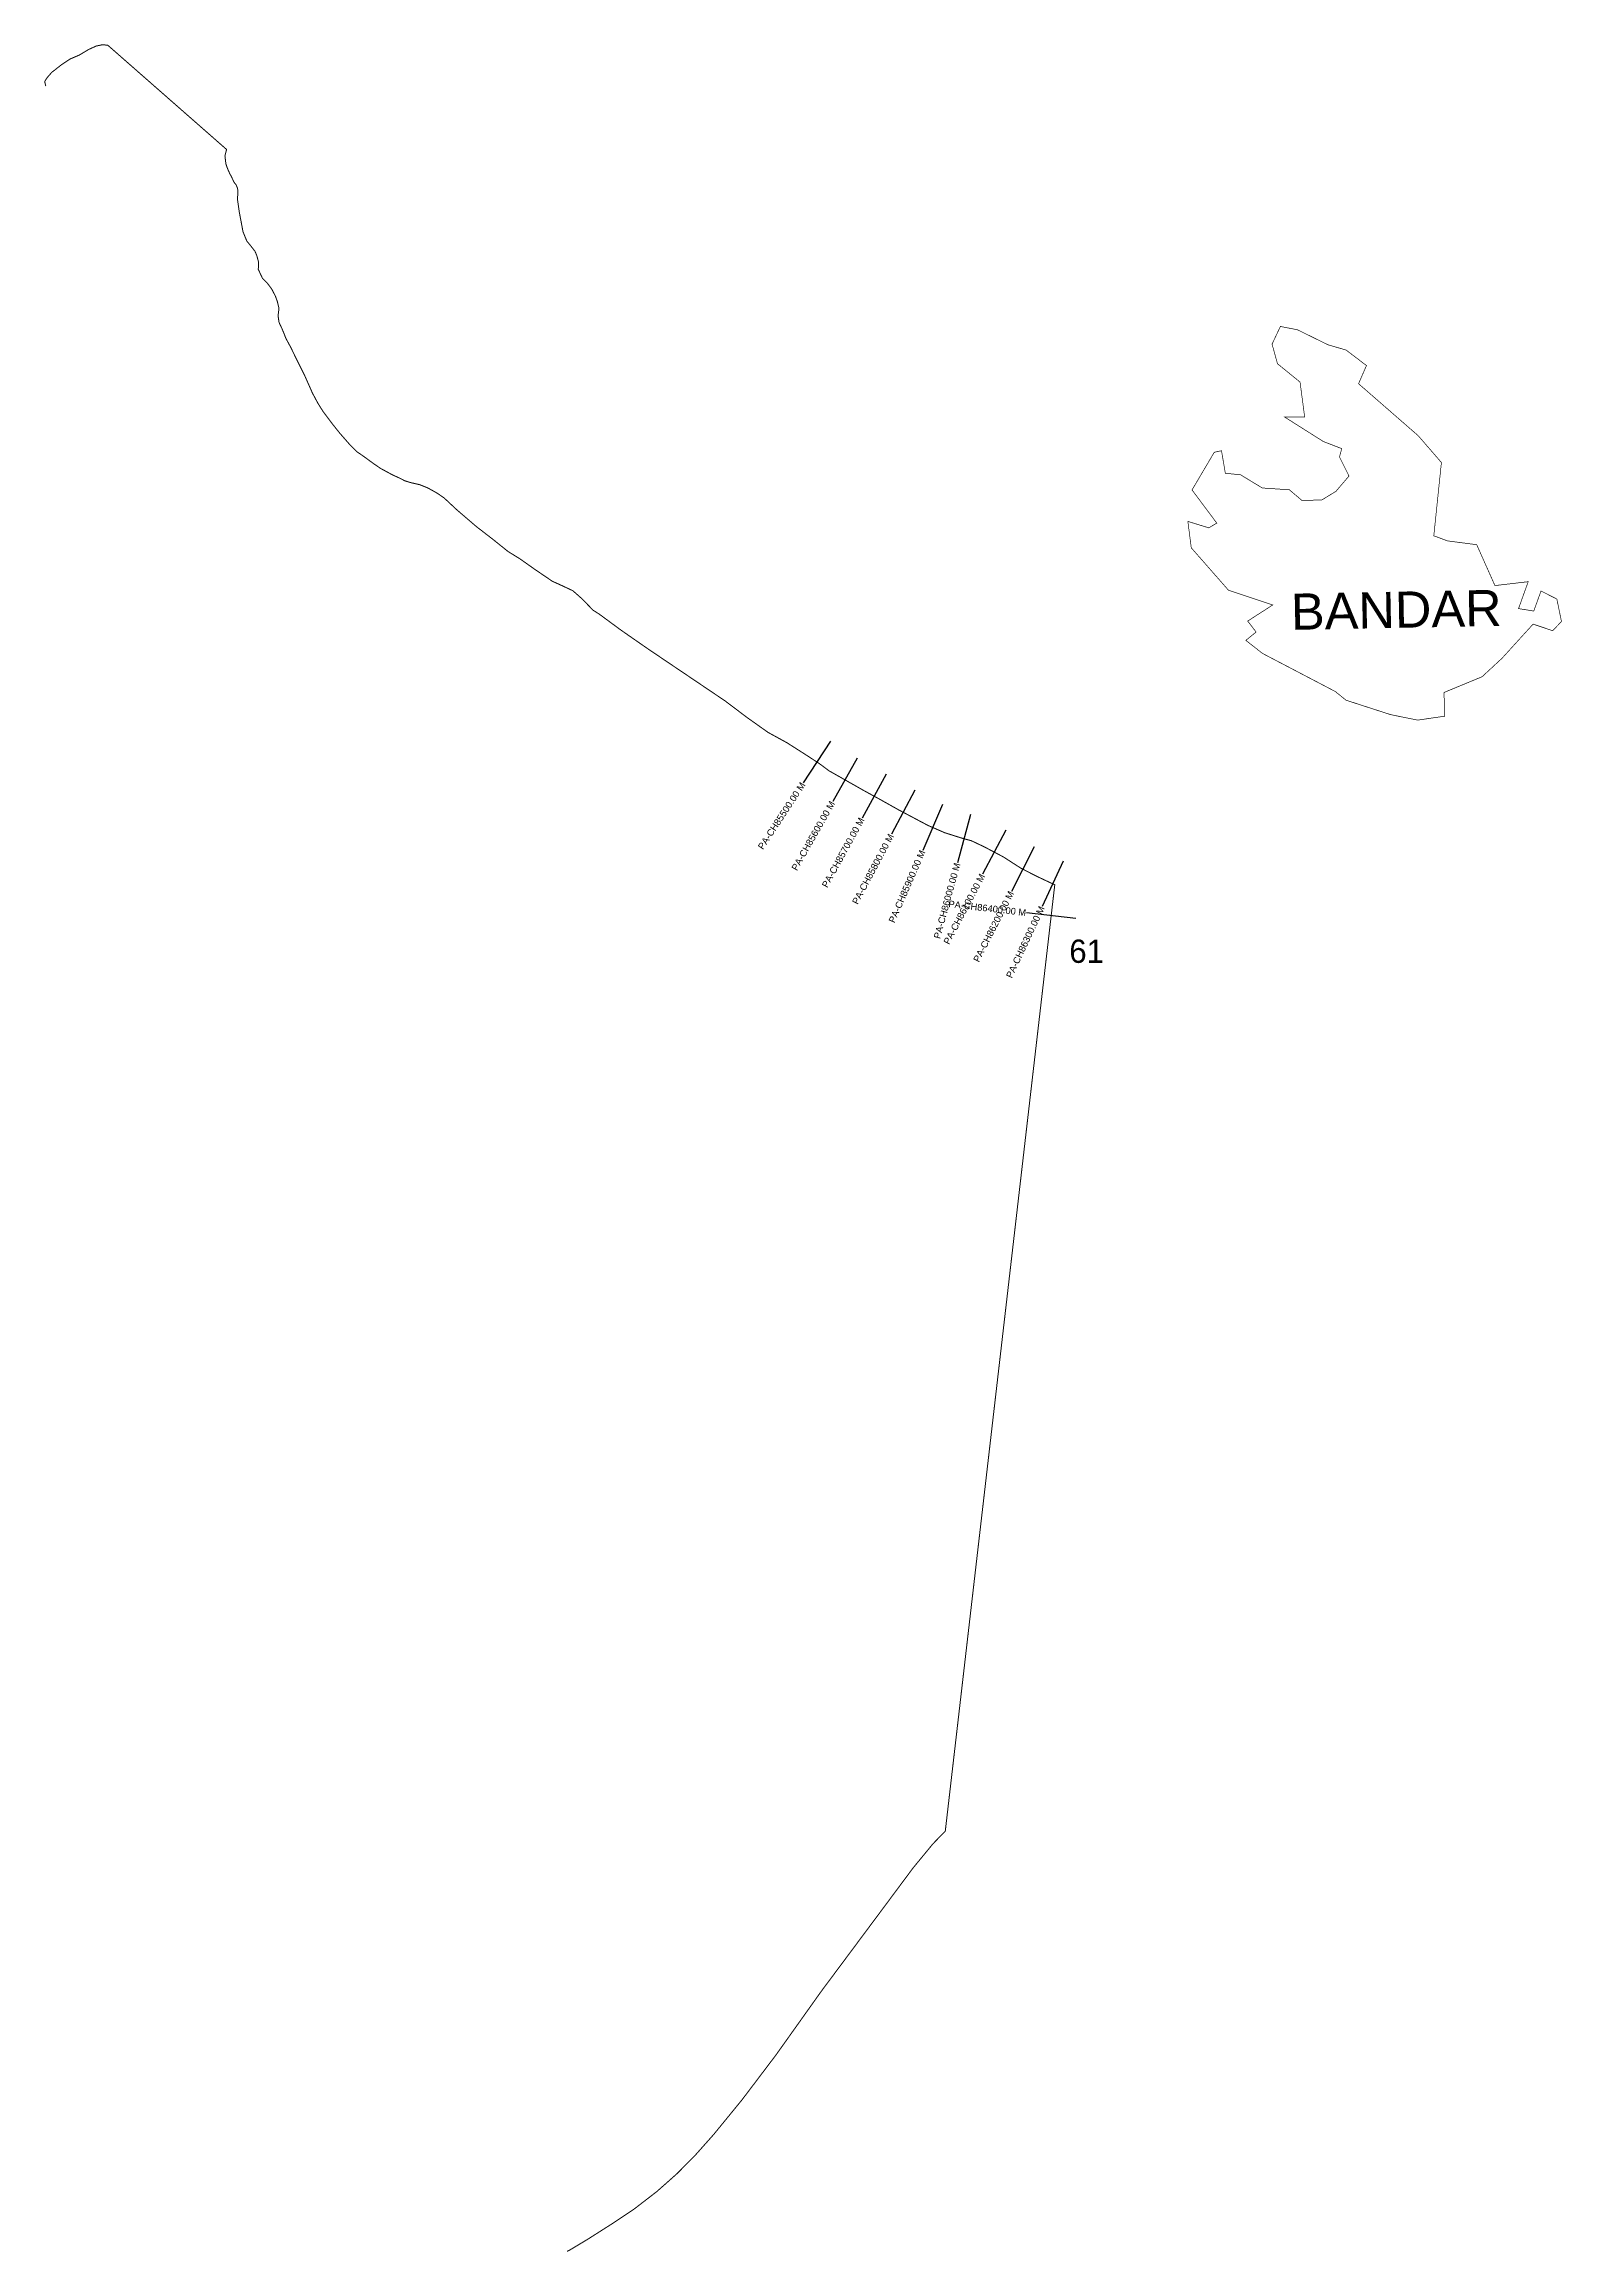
# Model space of a CAD drawing. Header units: metres. Extents: x 262043 to 266604, y 2154153 to 2160788.
import ezdxf
from ezdxf.enums import TextEntityAlignment as Align

# ---------------------------------------------------------------- set-up
doc = ezdxf.new("R2010")
doc.units = ezdxf.units.M
doc.header["$MEASUREMENT"] = 0
for name, color, linetype in [('CS', 134, 'Continuous'), ('CSMark', 6, 'Continuous'), ('NATURALLY PROTECTED', 3, 'Continuous'), ('VILLAGE NAME', 250, 'Continuous')]:
    doc.layers.add(name, color=color, linetype=linetype)
doc.styles.add('DynamicDimensions', font='arial.ttf')

msp = doc.modelspace()

# ---------------------------------------------------------------- linework, layer by layer
at = {"color": 6, "const_width": 2}
msp.add_lwpolyline([(265654.4, 2158996.1), (265685.3, 2159021.1), (265659.9, 2159054), (265735.1, 2159102.4), (265602.2, 2159146.8), (265490.4, 2159274.2), (265480.2, 2159353.6), (265543.1, 2159334.2), (265567, 2159348.5), (265492.7, 2159448.2), (265559.5, 2159561.3), (265581.3, 2159566.1), (265592.7, 2159498.3), (265638.6, 2159493.6), (265703.9, 2159454), (265785.2, 2159448.6), (265823, 2159416.5), (265882.8, 2159418.1), (265925.1, 2159443.9), (265964.3, 2159489.9), (265935.9, 2159547.3), (265942.4, 2159572.4), (265887, 2159593.8), (265771.2, 2159667.1), (265831.2, 2159667.1), (265817.3, 2159772.3), (265749.4, 2159827.5), (265733.2, 2159886.4), (265758.2, 2159939.4), (265809.2, 2159929.6), (265901.7, 2159884.2), (265955.4, 2159868.7), (266016.9, 2159822), (265993.1, 2159767.4), (266172.5, 2159611), (266242.1, 2159530.6), (266219.2, 2159310.3), (266260.4, 2159295), (266348.2, 2159283.6), (266402.9, 2159160.7), (266502.9, 2159172.4), (266473.9, 2159091.6), (266519.6, 2159084.1), (266541.4, 2159144.5), (266589, 2159120.2), (266602.9, 2159052.7), (266576.4, 2159025.1), (266517.6, 2159044.9), (266424.4, 2158942.4), (266364.4, 2158886.8), (266249.8, 2158839.4), (266252.3, 2158768.2), (266170.6, 2158756.4), (266089.3, 2158772.9), (265955.3, 2158816.3), (265923.5, 2158842.2), (265704.5, 2158956.8), (265654.4, 2158996.1)], dxfattribs=at)
at = {"layer": 'CS'}
for p, q in [((264406.7, 2158693.1), (264324.4, 2158567.7)), ((264486.8, 2158642.1), (264412.8, 2158511.6)), ((264573.1, 2158593.7), (264501, 2158462.2)), ((264659.7, 2158545.8), (264589.4, 2158413.3)), ((264743.3, 2158502.5), (264683.4, 2158365)), ((264827.1, 2158472.3), (264787.6, 2158327.6)), ((264933.4, 2158426), (264863.5, 2158293.3)), ((265018.2, 2158375.2), (264950.2, 2158241.5)), ((265105.9, 2158332.3), (265042.1, 2158196.5)), ((265144, 2158160.3), (264995, 2158177.5))]:
    msp.add_line(p, q, dxfattribs=at)
at = {"layer": 'NATURALLY PROTECTED', "const_width": 3, "flags": 128}
msp.add_lwpolyline([(262048.1, 2160661.7), (262044.9, 2160675.7), (262052.3, 2160687.3), (262066.3, 2160703.2), (262095.3, 2160726), (262120.9, 2160743.1), (262149.1, 2160755.2), (262177.1, 2160771.9), (262199.8, 2160782.2), (262219.1, 2160786.3), (262234.9, 2160784.3), (262591.5, 2160471.3), (262591.5, 2160471.3), (262591.5, 2160471.3), (262591.5, 2160471.3), (262591.5, 2160471.3), (262591.5, 2160471.3), (262591.5, 2160471.3), (262586.5, 2160452.2), (262589.5, 2160427.6), (262594.1, 2160414.4), (262600.9, 2160399), (262605.7, 2160390.2), (262613.9, 2160372.9), (262620.1, 2160365), (262624.4, 2160354.8), (262625.3, 2160347), (262624.4, 2160320.2), (262629.7, 2160283), (262640.8, 2160224.4), (262652.2, 2160196.2), (262664.7, 2160180.9), (262677, 2160165.1), (262682.7, 2160151.1), (262687.4, 2160133.1), (262686.8, 2160110.9), (262699.2, 2160084.5), (262714.6, 2160068.8), (262727.4, 2160051.4), (262737.9, 2160031.3), (262743.9, 2160014.9), (262749, 2159993.6), (262746.2, 2159971.8), (262749.1, 2159951.7), (262758.8, 2159931), (262765.2, 2159915.2), (262769.6, 2159903.8), (262783.2, 2159878.8), (262800.9, 2159842.6), (262825.5, 2159793.4), (262849.3, 2159739.7), (262865.2, 2159709.8), (262881.5, 2159683.8), (262913.6, 2159641.2), (262931.2, 2159619.3), (262951.4, 2159596.1), (262965.2, 2159580.5), (262982.8, 2159563.1), (263002.9, 2159549.4), (263035, 2159525.9), (263054.6, 2159512.6), (263089.3, 2159493.8), (263110.9, 2159483.9), (263127.2, 2159475.6), (263143.5, 2159470.5), (263172.4, 2159463.8), (263196.4, 2159454.1), (263224.7, 2159438.2), (263245.3, 2159424), (263283.5, 2159388.3), (263341.3, 2159338.7), (263394.1, 2159297.9), (263436.9, 2159263.4), (263473.3, 2159240.9), (263518.4, 2159209), (263570.4, 2159173.7), (263600, 2159160.3), (263632.1, 2159145.2), (263659.2, 2159121.3), (263692.8, 2159086.7), (263711.4, 2159074.9), (263776.7, 2159026.8), (263857, 2158971), (263976.3, 2158890.5), (264090, 2158813.8), (264153.8, 2158765.5), (264218.9, 2158719.3), (264275.1, 2158688.6), (264340.3, 2158647), (264373.3, 2158625.3), (264402.6, 2158603.6), (264438.7, 2158583.2), (264506.4, 2158544.7), (264554.3, 2158518.5), (264612.6, 2158485.8), (264699, 2158440), (264749.4, 2158418), (264801.7, 2158401.5), (264829.6, 2158393.9), (264868, 2158375.7), (264925.7, 2158345.3), (264979, 2158311), (265028.1, 2158286), (265080.2, 2158261.5), (265042.5, 2157935.9), (264791.2, 2155763), (264751.2, 2155417.4), (264714.7, 2155380), (264654.8, 2155307.3), (264544.9, 2155159.5), (264378.7, 2154936.3), (264242, 2154744.2), (264140.4, 2154610), (264055.3, 2154505.9), (264000.7, 2154444.5), (263945.2, 2154388.2), (263884.5, 2154334.4), (263814.3, 2154280.3), (263753.3, 2154239.7), (263678.6, 2154192.1), (263622.4, 2154158.3), (263614.7, 2154154.6)], dxfattribs=at)

# ---------------------------------------------------------------- texts
at = {"insert": (265123.9, 2158096.9), "char_height": 70, "attachment_point": 1}
msp.add_mtext_dynamic_manual_height_columns('61', width=95.172, gutter_width=1, heights=[0], dxfattribs=at)
at = {"layer": 'CSMark', "style": 'DynamicDimensions'}
for s, rotation, p in [('PA-CH85500.00 M', 56.70343, (264323.8, 2158566.9)), ('PA-CH85600.00 M', 60.41819, (264412.3, 2158510.8)), ('PA-CH85700.00 M', 61.2882, (264500.5, 2158461.3)), ('PA-CH85800.00 M', 62.04409, (264588.9, 2158412.4)), ('PA-CH85900.00 M', 66.46457, (264683, 2158364.1)), ('PA-CH86000.00 M', 74.75153, (264787.3, 2158326.6)), ('PA-CH86100.00 M', 62.19687, (264863, 2158292.4)), ('PA-CH86400.00 M', 353.40267, (264994, 2158177.7)), ('PA-CH86200.00 M', 63.02294, (264949.7, 2158240.6)), ('PA-CH86300.00 M', 64.82133, (265041.7, 2158195.6))]:
    msp.add_text(s, height=20, rotation=rotation, dxfattribs=at).set_placement(p, align=Align.MIDDLE_RIGHT)
at = {"layer": 'VILLAGE NAME', "insert": (265788.8, 2159136.2), "char_height": 108.748, "attachment_point": 1, "rotation": 1.10283}
msp.add_mtext_dynamic_manual_height_columns('{\\fArial|b0|i0|c0|p34;BANDAR}', width=726.929, gutter_width=543.7, heights=[0], dxfattribs=at)

doc.saveas('drawing.dxf')
